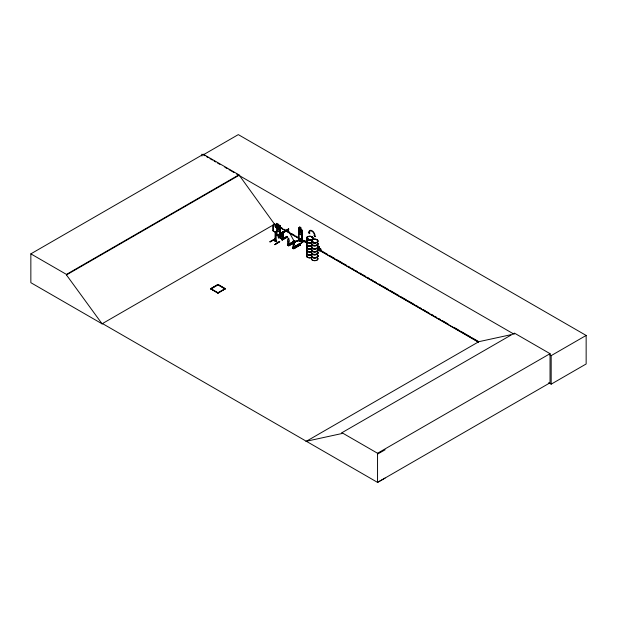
<?xml version="1.0" encoding="UTF-8"?>
<svg xmlns="http://www.w3.org/2000/svg" width="617" height="617" viewBox="0 0 617 617"><rect width="100%" height="100%" fill="white"/><g stroke="black" fill="none" stroke-linecap="round" stroke-linejoin="round"><path stroke-width="0.93" d="M276.285 227.241L276.447 223.354L276.802 225.467M276.439 227.156L276.447 223.354M276.624 233.149L276.624 235.046C273.971 233.241 286.033 240.46 276.215 234.884M276.647 227.449L276.809 223.562M276.778 234.961L276.794 230.21M288.964 245.042L289.134 241.471A1.165 0.671 60 0 0 288.964 239.874L289.003 238.686M293.954 247.926L294.178 244.324A1.165 0.671 60 0 0 294.008 242.728M287.83 245.319L294.51 241.455L287.561 245.165L287.499 244.509L288.27 244.17L287.591 244.964L288.633 245.566L289.311 244.779L289.412 245.327L288.131 244.563L287.969 240.8A1.165 0.671 60 0 1 288.139 239.404L288.394 238.054M288.54 244.324C287.954 244.625 288.918 244.471 287.985 244.286L287.923 245.157M293.33 247.471L293.013 243.653A1.165 0.671 60 0 1 293.183 242.257L293.306 240.962L307.281 240.985M293.376 247.216L292.998 247.456L293.522 247.286M307.976 239.519L307.698 239.55M308.369 239.203L307.806 239.342M311.438 237.19L311.755 237.306M312.642 241.918L312.819 242.45L313.289 242.08M279.509 232.007L276.678 230.334L279.509 232.007L279.925 230.797M301.698 235.208L302.129 234.044M293.144 241.139L293.7 241.07M300.147 239.157L296.669 241.193M278.29 234.892L278.367 235.509L288.679 229.593L288.679 228.876L278.174 234.707L278.429 236.28L278.791 234.822L278.329 234.969L278.429 236.28M298.821 240.183L298.443 239.974L298.859 240.329M298.443 240.391L302.176 242.512L302.168 230.249L300.911 229.077L301.482 229.917L301.482 232.54L300.872 233.311L299.739 232.655L299.129 231.182L299.739 226.948L300.949 227.65L300.872 229.1M298.481 239.998L298.99 240.553L298.952 233.866M301.929 234.614L302.307 242.442L301.89 241.787M288.363 245.342L288.27 244.386M291.772 242.751L291.772 243.152M292.381 243.106L291.772 242.836M308.184 239.034L307.79 239.435M319.12 250.17L319.529 249.7L327.38 254.25M293.168 247.602L294.409 248.211L294.309 247.656L293.63 248.45L292.589 247.849L293.168 247.001L292.489 247.394L292.728 248.08M308.415 239.55L308.06 239.049M312.649 242.219L313.043 241.825M312.68 242.08L313.174 242.041M277.488 225.182L276.925 225.367L276.925 227.989L277.534 229.462L278.668 230.118L279.277 229.347L279.277 226.724L278.668 225.907L278.745 224.457L277.488 223.778L277.534 225.251L276.316 225.02L276.701 224.681L279.964 227.056M302.268 241.987L298.481 240.422L298.52 228.151L299.739 228.352L299.692 226.971M298.52 228.151L298.921 227.928M293.507 241.532L294.348 241.363M295.111 241.795L294.186 241.046M288.633 245.774L289.311 244.779M292.79 248.188L299.422 244.162L292.396 247.965L293.823 248.767L300.518 244.903L299.183 243.931L298.505 244.417M299.183 243.931L299.5 244.332M299.322 244.224L292.551 248.049M300.278 244.764L293.63 248.659M298.821 229.185L298.481 228.992L298.859 240.622M301.798 230.889L302.268 231.005L301.798 230.889L301.798 242.342L301.798 241.926M296.63 241.37L300.163 239.134M302.315 242.011L298.99 240.252M300.433 243.538L304.104 241.178L300.602 243.646M102.515 323.593L102.114 323.832L30.85 282.686L30.85 253.857L203.332 154.273L238.941 174.827L274.55 224.218L277.041 225.66M203.332 154.273L203.332 154.805L238.309 134.614L586.15 335.44L586.15 363.976L551.174 384.167L548.675 382.717M30.85 253.857L66.459 274.411L238.941 174.827M385.101 478.082L377.55 482.386L102.468 323.57L102.06 323.802L66.459 274.943L238.941 175.359M102.06 323.802L274.951 223.986M276.277 224.981L276.316 227.827M275.437 227.233L276.208 226.786L275.853 226.578M279.948 236.974L279.547 236.766L279.74 225.259L280.133 236.905M278.707 225.884L279.532 226.316M279.925 237.021L280.103 225.467M273.03 230.82L276.817 232.917L276.817 227.21L273.03 225.112L273.03 230.82L276.74 232.964M276.632 234.167L276.632 235.123L276.215 233.928M276.632 234.884L279.717 236.427M282.54 236.527C281.128 222.752 286.404 242.543 281.097 236.411L281.097 235.694L284.599 237.715M282.948 231.768L282.54 231.768M278.591 234.707L278.12 234.915L288.679 228.876M278.845 234.853L278.174 234.707M279.74 230.966C280.689 233.187 278.421 237.985 280.133 235.949M269.938 241.64L275.089 238.91L269.938 241.879M282.331 239.141L278.313 237.059L283.257 234.205L283.465 235.038L278.506 237.869M278.329 237.09L283.272 234.236M270.13 241.98L275.089 239.141L274.881 238.787M283.465 234.329L278.506 237.19L278.522 237.892L278.313 236.943L282.331 239.265M278.313 237.776L283.257 234.923M275.437 240.815L276.208 240.368L275.853 240.16L275.082 240.607L276.161 240.368L276.208 241.085L275.082 241.324L275.128 231.807M275.082 241.324L276.208 241.085L276.161 232.524M298.867 227.897L302.168 230.249L302.129 242.52M282.918 237.237L282.748 231.653M282.038 239.226L287.175 236.465L287.175 237.183L282.023 239.913L282.023 239.203L286.967 236.35L286.967 237.059L282.023 239.913M282.216 239.327L287.175 236.465M282.216 240.005L287.175 237.183M274.673 244.378C274.519 245.543 278.437 241.347 279.632 241.548M274.673 244.617L279.825 241.64L274.866 244.71M298.481 231.938L298.844 233.558L301.752 235.177L298.852 233.55M288.139 238.37L288.193 239.373M287.969 240.8L288.124 244.502M210.567 288.687L217.978 284.406L225.39 288.687L217.978 293.206L210.567 288.687L217.978 292.967L225.39 288.687M210.567 288.926L217.978 284.645L225.39 288.926M293.129 241.255L293.183 242.257A1.165 0.671 60 0 0 292.959 243.684L293.013 243.653M217.978 284.884L210.975 288.926L217.978 292.728L224.981 288.926L217.978 284.884L217.978 284.406M291.085 242.828C294.394 244.317 289.651 243.075 291.772 242.435L293.006 243.252L291.772 242.435M293.607 242.905L292.373 242.188L293.052 241.702M288.795 245.875L295.427 241.856L294.186 241.147L287.391 245.065L288.733 245.767M287.73 245.196L293.754 241.872M295.188 241.717L288.394 245.635L295.42 241.756M295.443 241.918L288.401 245.651L295.504 242.026M294.178 244.324L294.124 244.355A1.165 0.671 60 0 0 293.954 242.759L293.993 241.571M293.53 247.209L293.353 248.219M296.083 245.813L297.317 246.53L296.083 245.813L296.762 245.319L297.996 246.137L296.762 245.319M297.371 244.972C300.68 246.461 295.929 245.219 298.05 244.579L299.284 245.396L298.05 244.579M292.389 247.949L299.183 244.023L300.417 244.741L293.553 248.62L300.178 244.594M293.63 248.049L294.409 247.718M300.417 244.64L293.422 248.543L293.808 248.774M317.5 245.813L319.182 246.692L317.508 245.767M320.825 249.044L320.786 250.471L320.825 249.044L317.608 246.576M319.12 250.864L319.567 250.726L319.143 246.715M305.939 441.51L478.831 341.687L510.683 334.761M306.34 441.271L341.949 433.527L341.949 432.702L514.431 333.118L550.04 353.672L550.04 382.802L377.55 482.386L377.55 453.256L550.04 353.672M514.431 333.944L514.03 334.183L236.458 173.925M549.523 354.675L551.174 355.631L586.15 335.44M377.55 454.089L385.101 449.785M319.606 250.703L317.5 249.931M292.319 243.067L291.772 243.067M297.139 246.09L297.139 245.581M297.232 246.067L297.379 245.682M307.968 239.003L307.621 239.489M317.786 247.687C319.251 246.707 319.891 248.62 318.063 248.157L319.182 249.954L317.794 248.273M308.192 239.627L307.721 239.489M297.139 246.013L296.669 245.851L297.139 245.659M308.138 239.026L308.562 239.342M302.268 242.419L298.605 240.306L298.559 228.19M203.332 154.805L204.991 155.762M206.649 156.718L208.307 157.674M209.957 158.631L212.441 160.065M214.099 161.022L215.757 161.978M217.415 162.934L219.899 164.369M224.866 167.238L227.349 168.672M229.007 169.629L233.974 172.49M298.481 228.838L302.129 230.943M298.466 229.501L302.129 231.599M317.608 247.278L319.12 248.157L319.12 249.469L317.608 248.589M280.774 227.349L282.439 228.305M284.105 229.269L285.771 230.226M288.262 231.668L289.928 232.632M291.594 233.588L294.093 235.031M295.759 235.995L297.417 236.959M299.916 238.393L301.582 239.357M303.248 240.322L304.906 241.278M329.871 255.693L334.869 258.577M336.527 259.533L342.358 262.896M344.016 263.86L346.515 265.302M348.181 266.259L349.847 267.223M351.513 268.187L354.004 269.621M355.67 270.585L357.336 271.549M359.827 272.984L361.493 273.948M363.158 274.912L365.657 276.354M367.323 277.311L368.981 278.275M370.647 279.231L373.146 280.673M374.812 281.637L376.47 282.594M378.969 284.036L380.635 285M382.301 285.956L388.124 289.319M389.79 290.283L398.944 295.566M400.603 296.53L406.433 299.893M408.092 300.849L413.922 304.22M415.58 305.176L418.079 306.618M419.745 307.582L421.411 308.539M423.077 309.503L425.568 310.945M427.234 311.901L428.9 312.865M431.391 314.308L433.057 315.264M434.723 316.228L436.389 317.184M438.888 318.627L440.546 319.591M442.212 320.547L448.035 323.917M453.865 327.28L458.855 330.157M460.521 331.121L470.509 336.882M472.167 337.846L477.998 341.209M279.54 227.102L306.996 242.951A3.27 1.89 0 0 0 307.798 245.358A3.27 1.89 0 0 0 312.102 245.196M319.483 250.163L478.422 341.926M274.002 224.141L276.509 225.591M279.848 227.519L306.564 242.944M317.608 249.291L478.545 342.234M317.539 249.908L319.159 250.841M283.311 233.164L278.383 236.01M293.507 241.44L294.741 242.25L287.661 229.462M298.505 244.317L299.739 245.034M292.373 242.088L293.607 242.805M283.157 237.375L283.157 231.892L283.157 237.599M276.424 233.812L276.84 234.051M279.516 235.833L279.925 236.072M278.383 235.532L288.663 229.563L288.471 228.76M293.491 247.378L292.982 247.17L292.921 248.042M287.923 244.324L289.311 245.173M292.921 247.209L294.309 248.057L294.309 247.656M341.949 432.702L377.55 453.256M293.754 241.201L293.939 241.602M293.114 247.386L293.168 247.001M298.559 231.93L298.921 233.496M551.174 355.631L551.174 384.167M293.723 248.111L293.723 248.605M288.178 244.116L288.178 244.617M282.231 239.203L282.231 240.036M279.879 227.079L279.879 230.82M279.74 225.259L279.74 227.164M278.537 234.676L278.591 235.895L278.12 236.103L283.326 233.157L278.367 236.018M277.804 242.566L273.47 240.052M276.809 234.051L276.825 234.992M276.354 224.997L276.354 227.804M276.161 226.817L276.161 227.526M275.437 231.984L275.437 241.525M273.107 225.066L273.107 230.773M217.978 292.728L217.978 293.206M201.936 154.165L201.936 156.055M66.459 274.411L66.459 274.943M317.554 246.075A3.316 1.913 0 0 1 314.685 248.944A3.316 1.913 0 0 1 311.809 246.075M317.516 246.268A3.27 1.89 0 0 1 314.685 249.106A3.27 1.89 0 0 1 311.847 246.268M317.493 248.736A3.247 1.874 0 0 1 314.685 251.551A3.247 1.874 0 0 1 311.87 248.736M317.516 248.913A3.27 1.89 0 0 1 314.685 251.751A3.27 1.89 0 0 1 311.847 248.913M317.554 242.928A3.316 1.913 0 0 1 314.685 245.797A3.316 1.913 0 0 1 311.809 242.928M317.516 245.743A3.27 1.89 0 0 1 314.685 248.574A3.27 1.89 0 0 1 311.847 245.743M317.516 243.121A3.27 1.89 0 0 1 314.685 245.952A3.27 1.89 0 0 1 311.847 243.121M317.554 245.913A3.316 1.913 0 0 1 314.685 248.782A3.316 1.913 0 0 1 311.809 245.913M317.554 242.766A3.316 1.913 0 0 1 314.685 245.635A3.316 1.913 0 0 1 311.809 242.766M317.508 242.597A3.262 1.882 0 0 1 314.685 245.419A3.262 1.882 0 0 1 311.855 242.597M317.554 255.052A3.316 1.913 0 0 1 314.685 257.921A3.316 1.913 0 0 1 311.809 255.052M317.508 255.253A3.262 1.882 0 0 1 314.685 258.076A3.262 1.882 0 0 1 311.855 255.253M317.516 257.775A3.278 1.89 0 0 1 314.685 260.613A3.278 1.89 0 0 1 311.847 257.775M317.5 249.206A3.255 1.882 0 0 1 314.685 252.029A3.255 1.882 0 0 1 311.863 249.206M317.516 257.891A3.27 1.89 0 0 1 314.685 260.721A3.27 1.89 0 0 1 311.847 257.891M317.516 249.037A3.278 1.89 0 0 1 314.685 251.875A3.278 1.89 0 0 1 311.847 249.037M317.554 251.906A3.316 1.913 0 0 1 314.685 254.775A3.316 1.913 0 0 1 311.809 251.906M317.516 254.721A3.27 1.89 0 0 1 314.685 257.551A3.27 1.89 0 0 1 311.847 254.721M317.508 252.098A3.262 1.882 0 0 1 314.685 254.929A3.262 1.882 0 0 1 311.855 252.098M317.554 254.89A3.316 1.913 0 0 1 314.685 257.759A3.316 1.913 0 0 1 311.809 254.89M317.554 251.744A3.316 1.913 0 0 1 314.685 254.613A3.316 1.913 0 0 1 311.809 251.744M317.508 251.574A3.262 1.882 0 0 1 314.685 254.397A3.262 1.882 0 0 1 311.855 251.574M312.133 245.558A3.316 1.913 0 0 1 307.775 245.728A3.316 1.913 0 0 1 306.919 243.252M312.102 245.728A3.27 1.89 0 0 1 307.798 245.89A3.27 1.89 0 0 1 306.957 243.445M312.086 248.181A3.247 1.874 0 0 1 307.814 248.343A3.247 1.874 0 0 1 306.973 245.913M312.133 242.412A3.316 1.913 0 0 1 307.775 242.574A3.316 1.913 0 0 1 306.919 240.098M312.102 242.574A3.27 1.89 0 0 1 307.798 242.736A3.27 1.89 0 0 1 306.957 240.298M312.133 245.396A3.316 1.913 0 0 1 307.775 245.566A3.316 1.913 0 0 1 306.919 243.09M312.133 242.25A3.316 1.913 0 0 1 307.775 242.412A3.316 1.913 0 0 1 306.919 239.936M312.102 242.049A3.262 1.882 0 0 1 307.806 242.211A3.262 1.882 0 0 1 306.965 239.774M312.133 254.536A3.316 1.913 0 0 1 307.775 254.705A3.316 1.913 0 0 1 306.919 252.23M312.102 254.698A3.262 1.882 0 0 1 307.806 254.86A3.262 1.882 0 0 1 306.965 252.422M312.086 248.643A3.247 1.874 0 0 1 307.814 248.805A3.247 1.874 0 0 1 306.973 246.384M312.102 257.335A3.262 1.882 0 0 1 307.806 257.497A3.262 1.882 0 0 1 306.965 255.06M312.133 251.389A3.316 1.913 0 0 1 307.775 251.551A3.316 1.913 0 0 1 306.919 249.075M312.102 254.173A3.27 1.89 0 0 1 307.798 254.335A3.27 1.89 0 0 1 306.957 251.898M312.102 251.551A3.27 1.89 0 0 1 307.798 251.713A3.27 1.89 0 0 1 306.957 249.276M312.133 254.374A3.316 1.913 0 0 1 307.775 254.543A3.316 1.913 0 0 1 306.919 252.068M312.133 251.227A3.316 1.913 0 0 1 307.775 251.389A3.316 1.913 0 0 1 306.919 248.913M312.102 251.019A3.262 1.882 0 0 1 307.806 251.188A3.262 1.882 0 0 1 306.965 248.751M317.709 245.805L317.578 246.268L317.709 245.805M317.709 249.607L317.578 250.07L317.709 249.607M309.819 233.056L309.063 233.457L308.307 232.2L308.832 232.493A4.404 2.568 59.6 0 1 311.971 230.681A4.404 2.568 59.6 0 1 315.11 236.064L315.634 236.357L314.824 236.727L314.022 235.439L314.539 235.74A3.679 2.144 59.6 0 0 311.917 231.244A3.679 2.144 59.6 0 0 309.294 232.763L309.819 233.056M300.664 227.812L299.939 227.388L300.664 228.282L300.664 227.812M300.872 229.563L299.739 228.907L299.739 231.529L300.872 232.185L300.872 229.563M278.46 224.619L277.735 224.202L278.46 225.089L278.46 224.619M320.539 249.206L320.138 248.975L320.539 250.047L320.539 249.206M278.668 226.377L277.534 225.722L277.534 228.344L278.668 229L278.668 226.377M284.391 237.838L280.889 235.81L280.889 236.527L284.391 238.548L284.391 237.838M313.05 242.527A3.255 1.882 0 0 0 317.94 240.9A3.255 1.882 0 0 0 313.05 239.273A3.255 1.882 0 0 0 313.05 242.527M313.05 242.79A3.255 1.882 0 0 0 317.94 241.162A3.255 1.882 0 0 0 313.05 239.535A3.255 1.882 0 0 0 313.05 242.79A3.255 1.882 0 0 0 317.94 241.17A3.255 1.882 0 0 0 313.05 239.543A3.255 1.882 0 0 0 313.05 242.797M308.153 239.72A3.27 1.89 0 0 0 313.058 238.085A3.27 1.89 0 0 0 308.153 236.45A3.27 1.89 0 0 0 308.153 239.72M308.161 239.967A3.255 1.882 0 0 0 313.05 238.339A3.255 1.882 0 0 0 308.161 236.704A3.255 1.882 0 0 0 308.161 239.967M307.806 248.52A3.262 1.882 0 0 0 312.102 248.358A3.262 1.882 0 0 1 307.806 248.528A3.262 1.882 0 0 1 306.965 246.09A3.262 1.882 0 0 0 307.806 248.52M308.153 239.82A3.278 1.89 0 0 0 313.066 238.185A3.278 1.89 0 0 0 308.153 236.55A3.278 1.89 0 0 0 308.153 239.82M307.814 257.32A3.247 1.874 0 0 0 312.086 257.158A3.255 1.882 0 0 1 307.806 257.312A3.255 1.882 0 0 1 306.973 254.883A3.247 1.874 0 0 0 307.814 257.32"/></g></svg>
